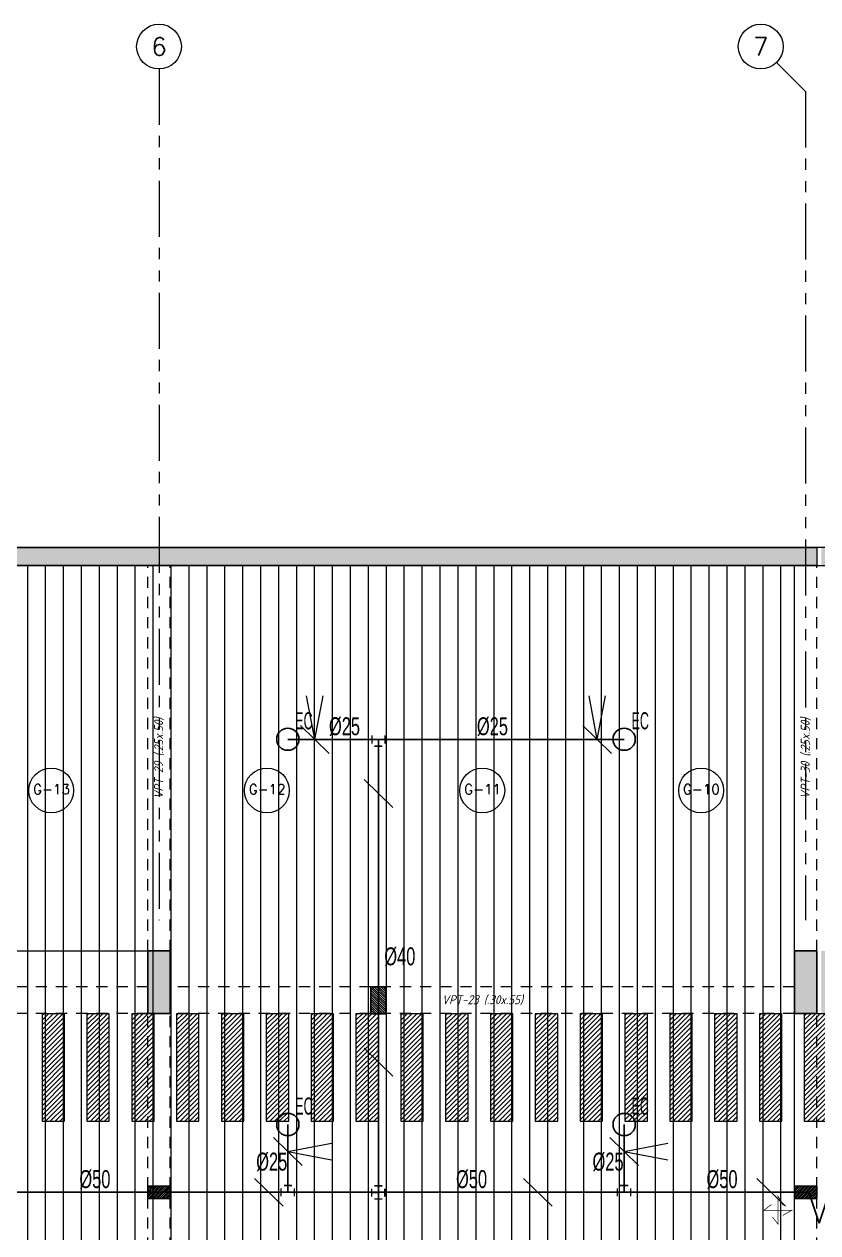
# Model space of a CAD drawing. Header units: millimetres. Extents: x 2085 to 2829, y 1347 to 1643.
# Drawn here: x 2147.94 to 2156.79, y 1531.64 to 1545.13 of the extents above; entities that cross this region are included whole.
import ezdxf
from ezdxf.enums import TextEntityAlignment as Align

# ---------------------------------------------------------------- set-up
doc = ezdxf.new("R2010")
doc.units = ezdxf.units.MM
for name, pattern in [('DASHED2', [0.375, 0.25, -0.125]), ('HIDDEN', [0.375, 0.25, -0.125]), ('HIDDEN2', [0.1875, 0.125, -0.0625]), ('PHANTOM', [2.5, 1.25, -0.25, 0.25, -0.25, 0.25, -0.25]), ('PHANTOM2', [1.25, 0.625, -0.125, 0.125, -0.125, 0.125, -0.125])]:
    doc.linetypes.add(name, pattern=pattern)
doc.layers.get('0').update_dxf_attribs({"color": 251, "lineweight": 9})
for name, color, linetype, lineweight in [('000 SOS 911 - ACCESORIOS ACI', 3, 'Continuous', 20), ('000 SOS 911 ACCESORIOS', 3, 'Continuous', 20), ('000 SOS 911 ROCIADORES', 5, 'Continuous', 25), ('000 SOS 911 SOPORTES ACI', 3, 'Continuous', 25), ('000 SOS 911 TEXTOS ACI', 7, 'Continuous', 9), ('000 SOS 911 TUB. ENTERRADA  ACI', 5, 'DASHED2', 25), ('000 SOS 911 TUBERIA ACI', 3, 'Continuous', 25), ('A-EJES', 251, 'PHANTOM', 9), ('A-ESTRUCTURA-HATCH', 251, 'Continuous', 13), ('A-ESTRUCTURA-PLACAS', 251, 'Continuous', 13), ('A-ESTRUCTURA-VIGAS', 251, 'HIDDEN2', 13), ('A-HATCH', 251, 'Continuous', 9), ('A-LINEAS', 251, 'Continuous', 9), ('A-MUROS', 251, 'Continuous', 9), ('A-NUMERO ESTAC', 251, 'Continuous', 13), ('A-PROYECCIONES', 251, 'HIDDEN2', 9), ('A-TEXTO-INDICACIONES', 251, 'Continuous', 13), ('CIRCULACION PEATONAL', 251, 'Continuous', 13), ('Cotas', 251, 'Continuous', 13)]:
    doc.layers.add(name, color=color, linetype=linetype, lineweight=lineweight)
doc.layers.add('A_50_Vigas Chata', color=251, linetype='HIDDEN', lineweight=13, plot=False)
doc.styles.add('APPIA -TEXTOS-GENERALES', font='isocp.shx', dxfattribs={"oblique": 15})
doc.styles.add('PIPE', font='ARIALN.TTF', dxfattribs={"width": 0.8})
doc.styles.add('ROMANS', font='romans.shx', dxfattribs={"width": 0.8})

# ---------------------------------------------------------------- blocks, each defined once
blk = doc.blocks.new('002')
at = {"layer": '000 SOS 911 ROCIADORES'}
blk.add_circle((2884.506, 1470.177, 0), 0.0952, dxfattribs=at)
at = {"layer": '000 SOS 911 ROCIADORES', "color": 5, "style": 'PIPE', "width": 0.641273}
blk.add_text('EC', height=0.1469, dxfattribs=at).set_placement((2884.569, 1470.262, 0), (2884.719, 1470.262, 0), align=Align.FIT)
blk = doc.blocks.new('003')
at = {"layer": '000 SOS 911 ROCIADORES', "xscale": 1.3, "yscale": 1.3, "zscale": 1.3}
blk.add_blockref('002', (-841.839, -416.766, 0), dxfattribs=at)
blk = doc.blocks.new('007')
at = {"layer": '000 SOS 911 - ACCESORIOS ACI'}
for q in [(26830.838, -4054.765, 0), (26831.022, -4054.765, 0)]:
    blk.add_line((26830.93, -4055.252, 0), q, dxfattribs=at)
blk = doc.blocks.new('ACCS.ELBOW.90')
at = {"layer": '000 SOS 911 - ACCESORIOS ACI', "color": 100}
for p, q in [((0.098, 0.168), (-0.098, 0.168)), ((0.168, -0.098), (0.168, 0.098))]:
    blk.add_line(p, q, dxfattribs=at)
at = {"layer": '000 SOS 911 - ACCESORIOS ACI', "color": 9}
for p in [(0, 0.168), (0.168, 0)]:
    blk.add_line(p, (0, 0), dxfattribs=at)
blk = doc.blocks.new('PASE EN VIGA')
at = {"layer": '000 SOS 911 TUB. ENTERRADA  ACI'}
h = blk.add_hatch(dxfattribs=at)
h.set_pattern_fill('ANSI31', color=6, scale=0.0046)
h.paths.add_polyline_path([(2188.783, 1180.57), (2188.783, 1180.71), (2188.533, 1180.71), (2188.533, 1180.57)])
at = {"layer": '000 SOS 911 TUB. ENTERRADA  ACI', "color": 6, "linetype": 'ByBlock'}
blk.add_lwpolyline([(2188.533, 1180.57), (2188.783, 1180.57), (2188.783, 1180.71), (2188.533, 1180.71)], close=True, dxfattribs=at)
blk = doc.blocks.new('JUNTA ANTI')
at = {"layer": '000 SOS 911 TUBERIA ACI', "color": 1}
for p, q in [((157.274, 103.304, 0), (157.03, 104.042, 0)), ((157.522, 104.042, 0), (157.274, 103.304, 0))]:
    blk.add_line(p, q, dxfattribs=at)
at = {"layer": '000 SOS 911 TUBERIA ACI', "color": 1, "ltscale": 0.25, "elevation": 0}
for points in [[(157.026, 104.042), (156.554, 104.042)], [(157.522, 104.042), (157.994, 104.042)]]:
    blk.add_lwpolyline(points, dxfattribs=at)
blk = doc.blocks.new('Soporte Longitudinal')
at = {"layer": '000 SOS 911 SOPORTES ACI', "const_width": 0.02}
blk.add_lwpolyline([(-0.14, -0.149), (-0.405, 0), (0.405, 0), (0.197, 0.164)], dxfattribs=at)
blk = doc.blocks.new('EST P1')
at = {"layer": 'A-ESTRUCTURA-HATCH'}
h = blk.add_hatch(color=256, dxfattribs=at)
h.dxf.hatch_style = 1
h.paths.add_polyline_path([(28.776, 5.95), (28.776, 5.05), (23.07, 5.05), (23.07, 4.85), (28.926, 4.85), (28.926, 5.75), (32.576, 5.75), (32.576, 4.85), (35.53, 4.85), (35.53, 5.05), (32.726, 5.05), (32.726, 5.95)])
h.paths.add_polyline_path([(43.04, 4.85), (43.04, 5.05), (35.58, 5.05), (35.58, 4.85)])
h.paths.add_polyline_path([(43.09, 5.05), (43.09, 4.85), (47.915, 4.85), (47.915, 5.05)])
h.paths.add_polyline_path([(51.865, 5.05), (51.865, 4.85), (53.376, 4.85), (53.376, 5.05)])
h.paths.add_polyline_path([(72.801, -0.15), (73.001, -0.15, 1), (53.601, -0.15), (53.801, -0.15, -1)])
h.paths.add_polyline_path([(70.351, 0), (70.351, -0.15), (72.749, -0.15), (72.749, 0)], flags=17)
h.paths.add_polyline_path([(69.451, -0.15), (69.451, 0), (66.848, 0, -0.010569), (66.851, -0.15)], flags=17)
h.paths.add_polyline_path([(65.272, 2.496), (65.272, -0.15), (65.422, -0.15), (65.422, 2.378, -0.221666), (66.601, -0.15), (66.801, -0.15, 0.99999), (59.801, -0.15), (60.001, -0.15, -0.61691)], flags=0)
h.paths.add_polyline_path([(71.88, -11.4), (71.88, -11.15), (57.51, -11.15), (57.51, -11.4)])
h.paths.add_polyline_path([(57.46, -11.4), (57.46, -11.15), (43.09, -11.15), (43.09, -11.4)])
h.paths.add_polyline_path([(43.04, -11.4), (43.04, -11.15), (35.58, -11.15), (35.58, -11.4)])
h.paths.add_polyline_path([(23.07, -11.15), (23.07, -11.4), (35.53, -11.4), (35.53, -11.15)])
h.paths.add_polyline_path([(23.02, -11.4), (23.02, -11.15), (12.25, -11.15), (12.25, -11.4)])
h.paths.add_polyline_path([(12.2, -11.4), (12.2, -11.15), (3.65, -11.15), (3.65, -11.4)])
h.paths.add_polyline_path([(3.6, -11.4), (3.6, -11.15), (-3.56, -11.15), (-3.56, -11.4)])
h.paths.add_polyline_path([(-17.98, -11.15), (-17.98, -11.4), (-3.61, -11.4), (-3.61, -11.15)])
h.paths.add_polyline_path([(-18.03, -11.4), (-18.03, -11.15), (-32.4, -11.15), (-32.4, -11.4)])
h.paths.add_polyline_path([(-32.45, -11.4), (-32.45, -11.15), (-46.94, -11.15), (-46.94, -11.4)])
h.paths.add_polyline_path([(-47.24, -11.4), (-46.99, -11.4), (-46.99, -6.15), (-47.24, -6.15)])
h.paths.add_polyline_path([(-46.99, -0.2), (-47.24, -0.2), (-47.24, -6.1), (-46.99, -6.1)])
h.paths.add_polyline_path([(-47.24, 0.15), (-47.24, -0.15), (-44.785, -0.15), (-44.785, 5.05), (-45.035, 5.05), (-45.035, 0.15)])
h.paths.add_polyline_path([(-44.735, 5.05), (-44.735, 4.85), (-32.45, 4.85), (-32.45, 5.05)])
h.paths.add_polyline_path([(-23.224, 4.85), (-23.224, 5.75), (-19.574, 5.75), (-19.574, 4.85), (-18.03, 4.85), (-18.03, 5.05), (-19.424, 5.05), (-19.424, 5.95), (-23.374, 5.95), (-23.374, 5.05), (-32.4, 5.05), (-32.4, 4.85)])
h.paths.add_polyline_path([(-17.98, 5.05), (-17.98, 4.85), (-3.61, 4.85), (-3.61, 5.05)])
h.paths.add_polyline_path([(12.2, 4.85), (12.2, 5.05), (3.825, 5.05), (3.825, 4.85)])
h.paths.add_polyline_path([(12.25, 5.05), (12.25, 4.85), (23.02, 4.85), (23.02, 5.05)])
h = blk.add_hatch(color=256, dxfattribs=at)
h.dxf.hatch_style = 1
h.paths.add_polyline_path([(51.865, 5.05), (47.915, 5.05), (47.915, -0.15), (50.25, -0.15), (50.25, 0), (48.065, 0), (48.065, 2.05), (51.865, 2.05), (51.865, 2.2), (48.065, 2.2), (48.065, 4.85), (51.715, 4.85), (51.715, 3.2), (51.865, 3.2)])
h.paths.add_polyline_path([(1.925, -0.151), (-0.175, -0.151), (-0.175, 4.85), (-3.56, 4.85), (-3.56, 5.05), (3.775, 5.05), (3.775, 1.9), (3.625, 1.9), (3.625, 4.85), (-0.025, 4.85), (-0.025, 2.2), (1.925, 2.2), (1.925, 2.05), (-0.025, 2.05), (-0.025, 0), (1.925, -0.001)])
h.paths.add_polyline_path([(71.63, -6.15), (71.88, -6.15), (71.88, -6.85), (71.63, -6.85)])
h.paths.add_polyline_path([(64.42, -6.15), (64.67, -6.15), (64.67, -6.85), (64.42, -6.85)])
h.paths.add_polyline_path([(57.21, -6.15), (57.46, -6.15), (57.46, -6.85), (57.21, -6.85)])
h.paths.add_polyline_path([(50, -6.15), (50.25, -6.15), (50.25, -6.85), (50, -6.85)])
h.paths.add_polyline_path([(42.79, -6.15), (43.04, -6.15), (43.04, -6.85), (42.79, -6.85)])
h.paths.add_polyline_path([(42.79, 0.55), (43.04, 0.55), (43.04, -0.15), (42.79, -0.15)])
h.paths.add_polyline_path([(35.58, -6.15), (35.83, -6.15), (35.83, -6.85), (35.58, -6.85)])
h.paths.add_polyline_path([(35.58, 0.55), (35.83, 0.55), (35.83, -0.15), (35.58, -0.15)])
h.paths.add_polyline_path([(35.28, -6.15), (35.53, -6.15), (35.53, -6.85), (35.28, -6.85)])
h.paths.add_polyline_path([(35.28, 0.55), (35.53, 0.55), (35.53, -0.15), (35.28, -0.15)])
h.paths.add_polyline_path([(30.28, -6.15), (30.53, -6.15), (30.53, -6.85), (30.28, -6.85)])
h.paths.add_polyline_path([(30.28, 0.55), (30.53, 0.55), (30.53, -0.15), (30.28, -0.15)])
h.paths.add_polyline_path([(23.07, -6.15), (23.32, -6.15), (23.32, -6.85), (23.07, -6.85)])
h.paths.add_polyline_path([(23.07, 0.55), (23.32, 0.55), (23.32, -0.15), (23.07, -0.15)])
h.paths.add_polyline_path([(18.07, -6.15), (18.32, -6.15), (18.32, -6.85), (18.07, -6.85)])
h.paths.add_polyline_path([(18.07, 0.55), (18.32, 0.55), (18.32, -0.15), (18.07, -0.15)])
h.paths.add_polyline_path([(10.86, -6.15), (11.11, -6.15), (11.11, -6.85), (10.86, -6.85)])
h.paths.add_polyline_path([(10.86, 0.55), (11.11, 0.55), (11.11, -0.15), (10.86, -0.15)])
h.paths.add_polyline_path([(3.65, -6.15), (3.9, -6.15), (3.9, -6.85), (3.65, -6.85)])
h.paths.add_polyline_path([(3.625, 0.55), (3.9, 0.55), (3.9, -0.15), (3.625, -0.15)])
h.paths.add_polyline_path([(-3.56, -6.15), (-3.31, -6.15), (-3.31, -6.85), (-3.56, -6.85)])
h.paths.add_polyline_path([(-3.56, 0.55), (-3.31, 0.55), (-3.31, -0.15), (-3.56, -0.15)])
h.paths.add_polyline_path([(-3.86, -6.15), (-3.61, -6.15), (-3.61, -6.85), (-3.86, -6.85)])
h.paths.add_polyline_path([(-3.86, 0.55), (-3.61, 0.55), (-3.61, -0.15), (-3.86, -0.15)])
h.paths.add_polyline_path([(-11.07, -6.15), (-10.82, -6.15), (-10.82, -6.85), (-11.07, -6.85)])
h.paths.add_polyline_path([(-11.07, 0.55), (-10.82, 0.55), (-10.82, -0.15), (-11.07, -0.15)])
h.paths.add_polyline_path([(-18.28, -6.15), (-18.03, -6.15), (-18.03, -6.85), (-18.28, -6.85)])
h.paths.add_polyline_path([(-18.28, 0.55), (-18.03, 0.55), (-18.03, -0.15), (-18.28, -0.15)])
h.paths.add_polyline_path([(-25.49, -6.15), (-25.24, -6.15), (-25.24, -6.85), (-25.49, -6.85)])
h.paths.add_polyline_path([(-25.49, 0.55), (-25.24, 0.55), (-25.24, -0.15), (-25.49, -0.15)])
h.paths.add_polyline_path([(-32.7, -6.15), (-32.45, -6.15), (-32.45, -6.85), (-32.7, -6.85)])
h.paths.add_polyline_path([(-32.7, 0.55), (-32.45, 0.55), (-32.45, -0.15), (-32.7, -0.15)])
h.paths.add_polyline_path([(-39.91, -6.15), (-39.66, -6.15), (-39.66, -6.85), (-39.91, -6.85)])
h.paths.add_polyline_path([(-39.91, 0.55), (-39.66, 0.55), (-39.66, -0.15), (-39.91, -0.15)])
at = {"layer": 'A-ESTRUCTURA-PLACAS'}
for points in [[(-17.98, 5.05), (-3.61, 5.05), (-3.61, 4.85), (-17.98, 4.85)], [(-11.07, 0.55), (-10.82, 0.55), (-10.82, -0.15), (-11.07, -0.15)], [(-3.86, 0.55), (-3.61, 0.55), (-3.61, -0.15), (-3.86, -0.15)]]:
    blk.add_lwpolyline(points, close=True, dxfattribs=at)
at = {"layer": 'A-ESTRUCTURA-VIGAS'}
for points in [[(-11.07, 0.55), (-11.07, 4.85)], [(-10.82, 0.55), (-10.82, 4.85)], [(-3.86, 0.55), (-3.86, 4.85)], [(-3.61, 0.55), (-3.61, 4.85)], [(-11.07, 0.15), (-18.03, 0.15)], [(-3.86, 0.15), (-10.82, 0.15)], [(-11.07, -0.15), (-18.03, -0.15)], [(-11.07, -6.15), (-11.07, -0.15)], [(-10.82, -6.15), (-10.82, -0.15)], [(-3.86, -0.15), (-10.82, -0.15)], [(-3.86, -6.15), (-3.86, -0.15)], [(-3.61, -6.15), (-3.61, -0.15)]]:
    blk.add_lwpolyline(points, dxfattribs=at)
at = {"layer": 'A_50_Vigas Chata', "char_height": 0.1, "attachment_point": 5, "rotation": 90, "style": 'APPIA -TEXTOS-GENERALES'}
for s, insert in [('VPT-29 (.25x.50)', (-10.945, 2.7)), ('VPT-30 (.25x.50)', (-3.735, 2.7))]:
    blk.add_mtext(s, dxfattribs=dict(at, insert=insert))
at = {"layer": 'A_50_Vigas Chata', "insert": (-7.34, 0), "char_height": 0.1, "attachment_point": 5, "style": 'APPIA -TEXTOS-GENERALES'}
blk.add_mtext('VPT-23 (.30x.55)', dxfattribs=at)
blk = doc.blocks.new('*U226')
at = {"layer": 'CIRCULACION PEATONAL'}
h = blk.add_hatch(dxfattribs=at)
h.set_pattern_fill('ANSI31', color=256, scale=0.3)
h.set_pattern_definition([(45, (73.750368, 0), (-0.0265165, 0.0265165), [])])
h.paths.add_polyline_path([(74.047, 0.228), (73.797, 0.228), (73.797, -0.972), (74.047, -0.972)])
h = blk.add_hatch(dxfattribs=at)
h.set_pattern_fill('ANSI31', color=256, scale=0.3)
h.set_pattern_definition([(45, (74.250368, 0), (-0.0265165, 0.0265165), [])])
h.paths.add_polyline_path([(74.547, 0.228), (74.297, 0.228), (74.297, -0.972), (74.547, -0.972)])
h = blk.add_hatch(dxfattribs=at)
h.set_pattern_fill('ANSI31', color=256, scale=0.3)
h.set_pattern_definition([(45, (74.750368, 0), (-0.0265165, 0.0265165), [])])
h.paths.add_polyline_path([(75.047, 0.228), (74.797, 0.228), (74.797, -0.972), (75.047, -0.972)])
h = blk.add_hatch(dxfattribs=at)
h.set_pattern_fill('ANSI31', color=256, scale=0.3)
h.set_pattern_definition([(45, (75.250368, 0), (-0.0265165, 0.0265165), [])])
h.paths.add_polyline_path([(75.547, 0.228), (75.297, 0.228), (75.297, -0.972), (75.547, -0.972)])
h = blk.add_hatch(dxfattribs=at)
h.set_pattern_fill('ANSI31', color=256, scale=0.3)
h.set_pattern_definition([(45, (75.750368, 0), (-0.0265165, 0.0265165), [])])
h.paths.add_polyline_path([(76.047, 0.228), (75.797, 0.228), (75.797, -0.972), (76.047, -0.972)])
h = blk.add_hatch(dxfattribs=at)
h.set_pattern_fill('ANSI31', color=256, scale=0.3)
h.set_pattern_definition([(45, (76.250368, 0), (-0.0265165, 0.0265165), [])])
h.paths.add_polyline_path([(76.547, 0.228), (76.297, 0.228), (76.297, -0.972), (76.547, -0.972)])
h = blk.add_hatch(dxfattribs=at)
h.set_pattern_fill('ANSI31', color=256, scale=0.3)
h.set_pattern_definition([(45, (76.750368, 0), (-0.0265165, 0.0265165), [])])
h.paths.add_polyline_path([(77.047, 0.228), (76.797, 0.228), (76.797, -0.972), (77.047, -0.972)])
h = blk.add_hatch(dxfattribs=at)
h.set_pattern_fill('ANSI31', color=256, scale=0.3)
h.set_pattern_definition([(45, (77.250368, 0), (-0.0265165, 0.0265165), [])])
h.paths.add_polyline_path([(77.547, 0.228), (77.297, 0.228), (77.297, -0.972), (77.547, -0.972)])
h = blk.add_hatch(dxfattribs=at)
h.set_pattern_fill('ANSI31', color=256, scale=0.3)
h.set_pattern_definition([(45, (77.750368, 0), (-0.0265165, 0.0265165), [])])
h.paths.add_polyline_path([(78.047, 0.228), (77.797, 0.228), (77.797, -0.972), (78.047, -0.972)])
h = blk.add_hatch(dxfattribs=at)
h.set_pattern_fill('ANSI31', color=256, scale=0.3)
h.set_pattern_definition([(45, (78.250368, 0), (-0.0265165, 0.0265165), [])])
h.paths.add_polyline_path([(78.547, 0.228), (78.297, 0.228), (78.297, -0.972), (78.547, -0.972)])
h = blk.add_hatch(dxfattribs=at)
h.set_pattern_fill('ANSI31', color=256, scale=0.3)
h.set_pattern_definition([(45, (78.750368, 0), (-0.0265165, 0.0265165), [])])
h.paths.add_polyline_path([(79.047, 0.228), (78.797, 0.228), (78.797, -0.972), (79.047, -0.972)])
h = blk.add_hatch(dxfattribs=at)
h.set_pattern_fill('ANSI31', color=256, scale=0.3)
h.set_pattern_definition([(45, (79.250368, 0), (-0.0265165, 0.0265165), [])])
h.paths.add_polyline_path([(79.547, 0.228), (79.297, 0.228), (79.297, -0.972), (79.547, -0.972)])
h = blk.add_hatch(dxfattribs=at)
h.set_pattern_fill('ANSI31', color=256, scale=0.3)
h.set_pattern_definition([(45, (79.750368, 0), (-0.0265165, 0.0265165), [])])
h.paths.add_polyline_path([(80.047, 0.228), (79.797, 0.228), (79.797, -0.972), (80.047, -0.972)])
h = blk.add_hatch(dxfattribs=at)
h.set_pattern_fill('ANSI31', color=256, scale=0.3)
h.set_pattern_definition([(45, (80.250368, 0), (-0.0265165, 0.0265165), [])])
h.paths.add_polyline_path([(80.547, 0.228), (80.297, 0.228), (80.297, -0.972), (80.547, -0.972)])
h = blk.add_hatch(dxfattribs=at)
h.set_pattern_fill('ANSI31', color=256, scale=0.3)
h.set_pattern_definition([(45, (80.750368, 0), (-0.0265165, 0.0265165), [])])
h.paths.add_polyline_path([(81.047, 0.228), (80.797, 0.228), (80.797, -0.972), (81.047, -0.972)])
h = blk.add_hatch(dxfattribs=at)
h.set_pattern_fill('ANSI31', color=256, scale=0.3)
h.set_pattern_definition([(45, (81.250368, 0), (-0.0265165, 0.0265165), [])])
h.paths.add_polyline_path([(81.547, 0.228), (81.297, 0.228), (81.297, -0.972), (81.547, -0.972)])
h = blk.add_hatch(dxfattribs=at)
h.set_pattern_fill('ANSI31', color=256, scale=0.3)
h.set_pattern_definition([(45, (81.750368, 0), (-0.0265165, 0.0265165), [])])
h.paths.add_polyline_path([(82.047, 0.228), (81.797, 0.228), (81.797, -0.972), (82.047, -0.972)])
h = blk.add_hatch(dxfattribs=at)
h.set_pattern_fill('ANSI31', color=256, scale=0.3)
h.set_pattern_definition([(45, (82.250368, 0), (-0.0265165, 0.0265165), [])])
h.paths.add_polyline_path([(82.547, 0.228), (82.297, 0.228), (82.297, -0.972), (82.547, -0.972)])
for points in [[(73.797, -0.972), (74.047, -0.972), (74.047, 0.228), (73.797, 0.228)], [(74.297, -0.972), (74.547, -0.972), (74.547, 0.228), (74.297, 0.228)], [(74.797, -0.972), (75.047, -0.972), (75.047, 0.228), (74.797, 0.228)], [(75.297, -0.972), (75.547, -0.972), (75.547, 0.228), (75.297, 0.228)], [(75.797, -0.972), (76.047, -0.972), (76.047, 0.228), (75.797, 0.228)], [(76.297, -0.972), (76.547, -0.972), (76.547, 0.228), (76.297, 0.228)], [(76.797, -0.972), (77.047, -0.972), (77.047, 0.228), (76.797, 0.228)], [(77.297, -0.972), (77.547, -0.972), (77.547, 0.228), (77.297, 0.228)], [(77.797, -0.972), (78.047, -0.972), (78.047, 0.228), (77.797, 0.228)], [(78.297, -0.972), (78.547, -0.972), (78.547, 0.228), (78.297, 0.228)], [(78.797, -0.972), (79.047, -0.972), (79.047, 0.228), (78.797, 0.228)], [(79.297, -0.972), (79.547, -0.972), (79.547, 0.228), (79.297, 0.228)], [(79.797, -0.972), (80.047, -0.972), (80.047, 0.228), (79.797, 0.228)], [(80.297, -0.972), (80.547, -0.972), (80.547, 0.228), (80.297, 0.228)], [(80.797, -0.972), (81.047, -0.972), (81.047, 0.228), (80.797, 0.228)], [(81.297, -0.972), (81.547, -0.972), (81.547, 0.228), (81.297, 0.228)], [(81.797, -0.972), (82.047, -0.972), (82.047, 0.228), (81.797, 0.228)], [(82.297, -0.972), (82.547, -0.972), (82.547, 0.228), (82.297, 0.228)]]:
    blk.add_lwpolyline(points, close=True, dxfattribs=at)
blk = doc.blocks.new('EJES 1P')
at = {"layer": 'A-EJES', "linetype": 'PHANTOM2'}
blk.add_line((40.951, 5.416), (41.274, 5.092), dxfattribs=at)
for points in [[(34.064, 5.345), (34.064, -4.158)], [(41.274, 5.092), (41.274, -4.158)]]:
    blk.add_lwpolyline(points, dxfattribs=at)
at = {"layer": 'A-EJES', "linetype": 'Continuous'}
for centre in [(34.064, 5.592), (40.774, 5.592)]:
    blk.add_circle(centre, 0.25, dxfattribs=at)
at = {"layer": 'A-EJES', "linetype": 'Continuous', "style": 'ROMANS'}
for s, p in [('6', (34.064, 5.592)), ('7', (40.774, 5.592))]:
    blk.add_text(s, height=0.2, dxfattribs=at).set_placement(p, align=Align.MIDDLE_CENTER)
blk = doc.blocks.new('EJE')
at = {"linetype": 'Continuous'}
blk.add_circle((0, 0), 0.5, dxfattribs=at)
at = {"layer": 'A-TEXTO-INDICACIONES', "style": 'ROMANS'}
blk.add_attdef('EJE', text='', height=0.22, rotation=0, dxfattribs=at).set_placement((0.007, 0.028), align=Align.MIDDLE_CENTER)

msp = doc.modelspace()

# ---------------------------------------------------------------- hatches: boundary and pattern name
at = {"layer": 'A-HATCH'}
h = msp.add_hatch(dxfattribs=at)
h.set_pattern_fill('_USER', color=256, scale=0.2, angle=90, pattern_type=0)
h.set_pattern_definition([(90, (2156.78057, 1531.08782), (-0.2, 1e-17), [])])
h.paths.add_polyline_path([(2125.411, 1539.088), (2125.411, 1523.088), (2156.531, 1523.088), (2156.531, 1539.088)])

# ---------------------------------------------------------------- linework, layer by layer
at = {"layer": '000 SOS 911 - ACCESORIOS ACI'}
for p, q in [((2151.342, 1536.991), (2151.022, 1537.302)), ((2154.492, 1536.991), (2154.172, 1537.302)), ((2152.051, 1536.39), (2151.731, 1536.701)), ((2152.051, 1533.39), (2151.731, 1533.701)), ((2151.042, 1532.394), (2150.722, 1532.705)), ((2154.792, 1532.394), (2154.472, 1532.705)), ((2150.83, 1531.938), (2150.51, 1532.249)), ((2153.83, 1531.938), (2153.51, 1532.249)), ((2156.43, 1531.938), (2156.11, 1532.249))]:
    msp.add_line(p, q, dxfattribs=at)
at = {"layer": '000 SOS 911 TUBERIA ACI'}
for points in [[(2154.632, 1537.147), (2150.882, 1537.147)], [(2151.891, 1537.149), (2151.891, 1524.999)], [(2150.882, 1532.849), (2150.882, 1532.094)], [(2154.632, 1532.849), (2154.632, 1532.094)], [(2156.469, 1532.094), (2114.574, 1532.094)]]:
    msp.add_lwpolyline(points, dxfattribs=at)
at = {"layer": 'A-LINEAS'}
msp.add_lwpolyline([(2125.411, 1539.088), (2125.411, 1523.088), (2156.531, 1523.088), (2156.531, 1539.088)], close=True, dxfattribs=at)
at = {"layer": 'A-MUROS'}
for p, q in [((2170.701, 1539.288), (2140.966, 1539.288)), ((2115.606, 1539.088), (2160.216, 1539.088))]:
    msp.add_line(p, q, dxfattribs=at)
for points in [[(2149.321, 1534.088), (2149.571, 1534.088), (2149.571, 1534.788), (2149.321, 1534.788)], [(2156.531, 1534.088), (2156.781, 1534.088), (2156.781, 1534.788), (2156.531, 1534.788)]]:
    msp.add_lwpolyline(points, close=True, dxfattribs=at)
at = {"layer": 'Cotas'}
msp.add_line((2142.361, 1534.788), (2149.321, 1534.788), dxfattribs=at)

# ---------------------------------------------------------------- block references
msp.add_blockref('EST P1', (2160.391, 1534.238))
at = {"rotation": 180}
msp.add_blockref('*U226', (2230.688, 1533.115), dxfattribs=at)
at = {"layer": '000 SOS 911 - ACCESORIOS ACI'}
for p, xscale, yscale, zscale, rotation in [((2151.891, 1537.147), 0.4394526855468784, 0.4394526855468784, 0.4394526855468784, 180.0025856784597), ((2151.891, 1537.147), -0.4394526855468785, 0.4394526855468777, 0.4394526855468777, 179.9974143215402), ((2150.882, 1532.094), -0.4394526855468785, 0.4394526855468736, 0.4394526855468736, 359.9974143215402), ((2150.882, 1532.094), 0.4394526855468786, 0.4394526855468786, 0.4394526855468786, 0.002585678459824783), ((2151.891, 1532.091), -0.4394526855468786, 0.4394526855468736, 0.4394526855468736, 359.9974143215402), ((2151.891, 1532.091), 0.4394526855468787, 0.4394526855468787, 0.4394526855468787, 0.002585678459824782), ((2151.891, 1532.091), -0.4394526855468787, 0.4394526855468784, 0.4394526855468784, 179.9974143215402), ((2154.632, 1532.094), -0.4394526855468785, 0.4394526855468736, 0.4394526855468736, 359.9974143215402), ((2154.632, 1532.094), 0.4394526855468786, 0.4394526855468786, 0.4394526855468786, 0.002585678459824783)]:
    msp.add_blockref('ACCS.ELBOW.90', p, dxfattribs=dict(at, xscale=xscale, yscale=yscale, zscale=zscale, rotation=rotation))
at = {"layer": '000 SOS 911 ACCESORIOS'}
for p in [(-24679.748, 5592.399, 0), (-24676.598, 5592.399, 0)]:
    msp.add_blockref('007', p, dxfattribs=at)
at = {"layer": '000 SOS 911 ACCESORIOS', "rotation": 270}
for p in [(6206.134, 28363.479, 0), (6209.884, 28363.479, 0)]:
    msp.add_blockref('007', p, dxfattribs=at)
at = {"layer": '000 SOS 911 ROCIADORES'}
for p in [(-757.137, 42.686), (-757.137, 42.686), (-753.387, 42.686), (-753.387, 42.686), (-757.137, 38.386), (-757.137, 38.386), (-753.387, 38.386), (-753.387, 38.386)]:
    msp.add_blockref('003', p, dxfattribs=at)
at = {"layer": '000 SOS 911 SOPORTES ACI', "xscale": -0.384521484375, "yscale": 0.384521484375, "zscale": 0.384521484375, "rotation": 90}
msp.add_blockref('Soporte Longitudinal', (2156.348, 1531.894), dxfattribs=at)
at = {"layer": '000 SOS 911 SOPORTES ACI', "xscale": -0.384521484375, "yscale": 0.384521484375, "zscale": 0.384521484375}
msp.add_blockref('Soporte Longitudinal', (2156.348, 1531.894), dxfattribs=at)
at = {"layer": '000 SOS 911 TUB. ENTERRADA  ACI', "xscale": 1.200647668218153, "yscale": 1.200647668218153, "zscale": 1.200647668218153, "rotation": 90}
msp.add_blockref('PASE EN VIGA', (3569.423, -1093.571), dxfattribs=at)
at = {"layer": '000 SOS 911 TUB. ENTERRADA  ACI'}
for p in [(-39.212, 351.453), (-32.002, 351.453)]:
    msp.add_blockref('PASE EN VIGA', p, dxfattribs=at)
at = {"layer": '000 SOS 911 TUBERIA ACI', "color": 4, "xscale": -0.46875, "yscale": 0.46875, "zscale": 0.46875}
msp.add_blockref('JUNTA ANTI', (2230.528, 1483.324, 0), dxfattribs=at)
at = {"layer": 'A-NUMERO ESTAC', "xscale": 0.5, "yscale": 0.5, "zscale": 0.5}
for p, values in [((2148.243, 1536.578), {'EJE': 'G-13'}), ((2150.648, 1536.578), {'EJE': 'G-12'}), ((2153.05, 1536.578), {'EJE': 'G-11'}), ((2155.49, 1536.578), {'EJE': 'G-10'})]:
    msp.add_blockref('EJE', p, dxfattribs=at).add_auto_attribs(values)
at = {"layer": 'A-PROYECCIONES'}
msp.add_blockref('EJES 1P', (2115.381, 1539.288), dxfattribs=at)

# ---------------------------------------------------------------- texts
at = {"layer": '000 SOS 911 TEXTOS ACI', "char_height": 0.2, "attachment_point": 1, "style": 'PIPE'}
for s, insert in [('%%C25', (2151.34, 1537.395, 0)), ('%%C25', (2152.99, 1537.395, 0)), ('%%C40', (2151.957, 1534.827, 0)), ('%%C25', (2150.529, 1532.536, 0)), ('%%C25', (2154.279, 1532.536, 0)), ('%%C50', (2148.557, 1532.341, 0)), ('%%C50', (2152.757, 1532.341, 0)), ('%%C50', (2155.55, 1532.341, 0))]:
    msp.add_mtext_dynamic_manual_height_columns(s, width=0.551, gutter_width=1.915, heights=[0.0124], dxfattribs=dict(at, insert=insert))

doc.saveas('drawing.dxf')
